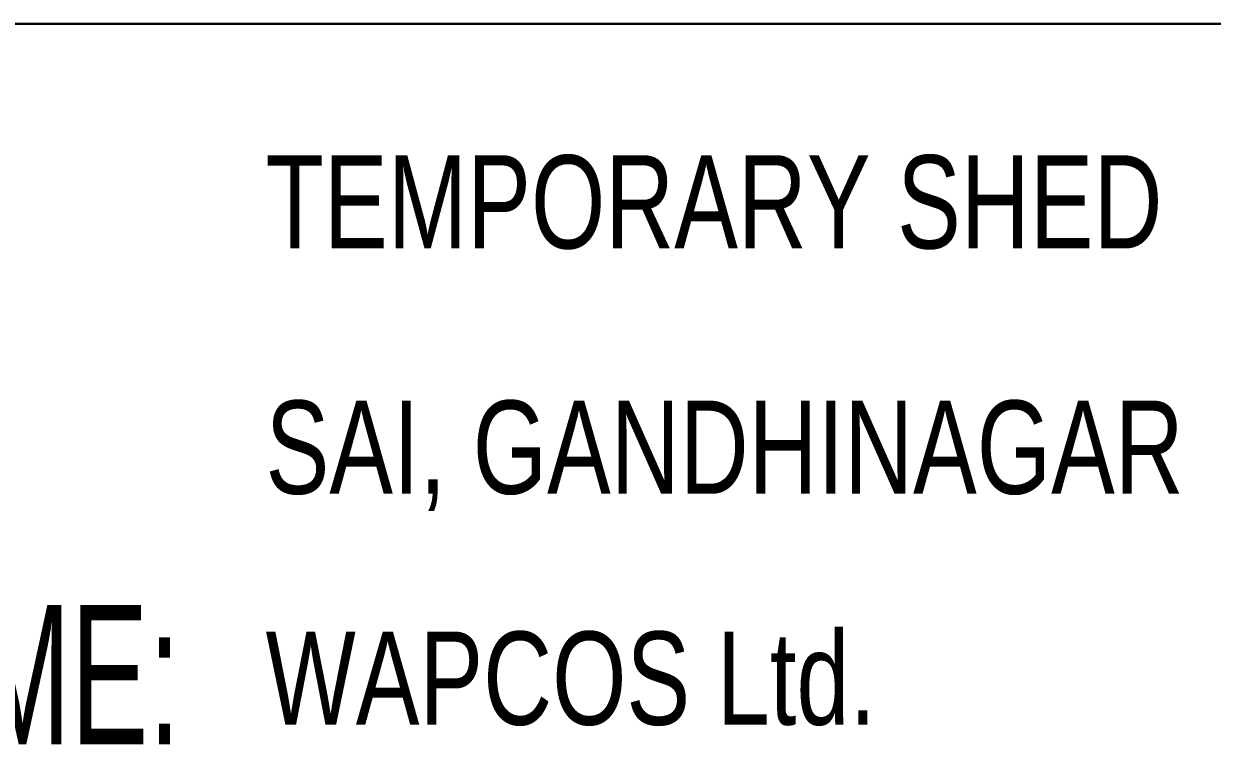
# Model space of a CAD drawing. Header units: inches. Extents: x 683042 to 921062, y -316188 to -5771.
# Drawn here: x 812485 to 814333, y -299307 to -298184 of the extents above; entities that cross this region are included whole.
import ezdxf

# ---------------------------------------------------------------- set-up
doc = ezdxf.new("R2010")
doc.units = ezdxf.units.IN
doc.header["$MEASUREMENT"] = 0
doc.layers.add('R-text', color=7, linetype='Continuous', lineweight=30)
doc.styles.add('style1', font='', dxfattribs={"height": 0.2})
doc.styles.add('style3', font='swisscl.ttf', dxfattribs={"height": 0.21})
doc.styles.get('style1').set_extended_font_data('Swis721 BT')

# ---------------------------------------------------------------- blocks, each defined once
blk = doc.blocks.new('DRYG')
at = {"color": 1, "lineweight": 30}
blk.add_lwpolyline([(2022058.1, -489012), (2025058.1, -489012)], dxfattribs=at)
at = {"layer": 'R-text', "color": 1, "lineweight": 40, "style": 'style1', "width": 0.598233}
blk.add_text('CLIENT NAME:', height=126.899, dxfattribs=at).set_placement((2022167.7, -489668.6))

msp = doc.modelspace()

# ---------------------------------------------------------------- block references
at = {"xscale": 1.705611203420421, "yscale": 1.705611203420421, "zscale": 1.705611203420421}
msp.add_blockref('DRYG', (-2637568.68, 535880.647), dxfattribs=at)

# ---------------------------------------------------------------- texts
at = {"color": 5, "style": 'style3'}
for s, p in [('TEMPORARY SHED', (812861.447, -298532.991)), ('SAI, GANDHINAGAR', (812861.447, -298914.385)), ('WAPCOS Ltd.', (812861.447, -299273.382))]:
    msp.add_text(s, height=144.87914, dxfattribs=at).set_placement(p)

doc.saveas('drawing.dxf')
